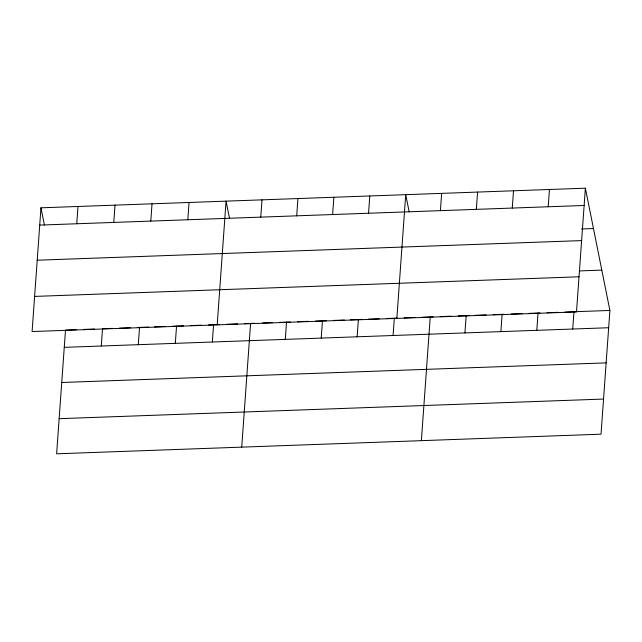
<?xml version="1.0" encoding="UTF-8"?>
<svg xmlns="http://www.w3.org/2000/svg" width="642" height="642" viewBox="0 0 642 642"><rect width="100%" height="100%" fill="white"/><g stroke="black" fill="none" stroke-linecap="round" stroke-linejoin="round"><path stroke-width="0.96" d="M40.968 207.815L32.1 331.545L576.5 311.924L585.376 188.194L40.968 207.815L44.434 225.101M76.751 223.753L77.987 206.475M101.276 346.022L102.519 328.744L112.519 328.383M113.77 222.421L115.006 205.143M138.295 344.69L139.539 327.412M150.79 221.089L152.026 203.811M175.314 343.358L176.558 326.072M187.809 219.757L189.045 202.479M212.333 342.017L213.577 324.74M217.197 324.868L226.064 201.139L229.539 218.432M241.721 447.137L250.597 323.407M260.756 217.124L262 199.847M285.289 339.393L286.525 322.115M296.692 215.832L297.928 198.555M321.217 338.093L322.453 320.815M332.62 214.532L333.856 197.255M357.145 336.801L358.388 319.523M368.548 213.24L369.792 195.962M393.081 335.509L394.316 318.231M396.852 318.4L405.72 194.67L409.187 211.956M421.377 440.661L430.244 316.931M440.412 210.648L441.648 193.37M464.936 332.917L466.18 315.639M476.34 209.356L477.584 192.078M500.872 331.625L502.108 314.339M512.276 208.064L513.512 190.778M536.8 330.325L538.036 313.047M548.204 206.764L549.44 189.486M572.728 329.033L573.972 311.755M585.376 188.194L609.9 310.455L601.032 434.185L56.624 453.806L65.5 330.076L76.502 329.683M39.732 225.093L584.132 205.472M581.491 228.969L593.465 228.536M37.212 260.219L581.62 240.598M579.846 270.9L601.803 270.113M34.62 296.411L579.02 276.79M83.508 329.426L94.51 329.033M119.524 328.134L130.535 327.733M137.532 327.484L148.543 327.083M154.545 326.866L165.548 326.473M172.554 326.216L183.556 325.823M190.562 325.574L201.572 325.173M208.57 324.924L219.58 324.523M226.578 324.274L237.588 323.873M244.594 323.624L254.585 323.263M262.57 322.974L272.553 322.613M279.535 322.364L290.513 321.971M297.503 321.714L308.481 321.321M315.471 321.072L326.449 320.671M333.431 320.422L344.409 320.029M350.404 319.812L362.377 319.379M368.364 319.162L379.342 318.769M386.332 318.512L397.31 318.119M404.3 317.87L415.278 317.469M422.259 317.22L433.238 316.827M440.227 316.57L451.206 316.177M458.195 315.928L469.174 315.527M475.16 315.31L486.138 314.917M493.128 314.668L504.106 314.267M511.088 314.018L522.066 313.625M529.056 313.368L540.034 312.975M547.024 312.726L558.002 312.325M564.984 312.076L609.9 310.455M64.256 347.354L608.664 327.733M61.736 382.488L606.144 362.866M59.144 418.68L603.552 399.059"/></g></svg>
